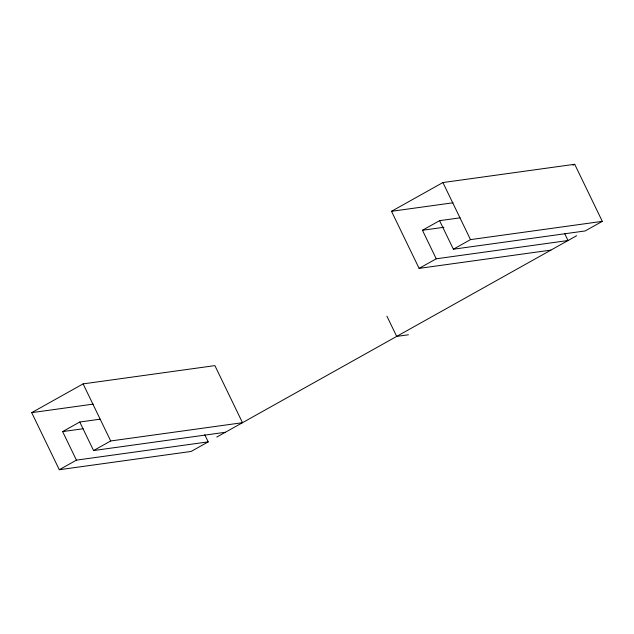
<?xml version="1.0" encoding="UTF-8"?>
<svg xmlns="http://www.w3.org/2000/svg" width="634" height="634" viewBox="0 0 634 634"><rect width="100%" height="100%" fill="white"/><g stroke="black" fill="none" stroke-linecap="round" stroke-linejoin="round"><path stroke-width="0.95" d="M208.221 441.866L191.088 451.456L59.295 469.723L31.7 412.647L83.102 383.887L214.894 365.62L242.489 422.696L110.696 440.963L93.563 450.544L79.765 422.006L62.631 431.596L76.429 460.133L208.221 441.866L204.774 434.734M550.898 250.113L419.106 268.38L391.511 211.304L442.912 182.544L574.705 164.277L602.3 221.353L585.166 230.942L453.373 249.21L439.576 220.672L422.442 230.261L436.24 258.799L568.032 240.524L564.585 233.391M572.993 165.236L574.705 164.277M59.295 469.723L76.429 460.133M419.106 268.38L436.24 258.799M453.373 249.21L470.507 239.62L602.3 221.353M216.788 437.072L576.599 235.737M391.511 211.304L453.017 202.785M439.576 220.672L460.078 217.827M422.442 230.261L443.919 227.281M408.399 334.784L396.694 336.4L386.922 316.2M31.7 412.647L93.206 404.12M79.765 422.006L100.267 419.169M62.631 431.596L83.133 428.758M93.563 450.544L225.355 432.277M442.912 182.544L470.507 239.62M83.102 383.887L110.696 440.963"/></g></svg>
